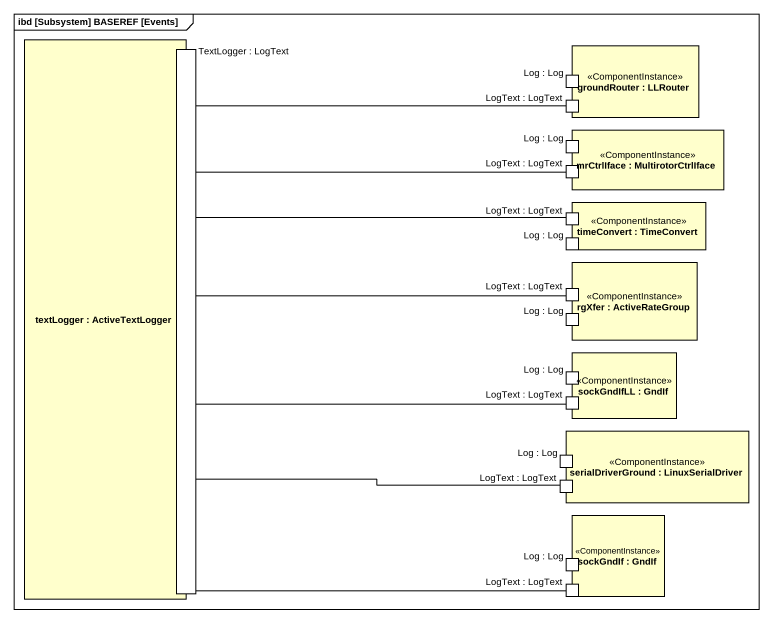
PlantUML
@startuml
mainframe ibd [Subsystem] BASEREF [Events]
rectangle "textLogger : ActiveTextLogger" as textLogger {
  port "TextLogger : LogText" as TextLogger_LogText
}
rectangle "groundRouter : LLRouter" as groundRouter <<ComponentInstance>> {
  port "Log : Log" as Log_Log
  port "LogText : LogText" as LogText_LogText
}
rectangle "mrCtrlIface : MultirotorCtrlIface" as mrCtrlIface <<ComponentInstance>> {
  port "Log : Log" as Log_Log_2
  port "LogText : LogText" as LogText_LogText_2
}
rectangle "timeConvert : TimeConvert" as timeConvert <<ComponentInstance>> {
  port "LogText : LogText" as LogText_LogText_3
  port "Log : Log" as Log_Log_3
}
rectangle "rgXfer : ActiveRateGroup" as rgXfer <<ComponentInstance>> {
  port "LogText : LogText" as LogText_LogText_4
  port "Log : Log" as Log_Log_4
}
rectangle "sockGndIfLL : GndIf" as sockGndIfLL <<ComponentInstance>> {
  port "Log : Log" as Log_Log_5
  port "LogText : LogText" as LogText_LogText_5
}
rectangle "serialDriverGround : LinuxSerialDriver" as serialDriverGround <<ComponentInstance>> {
  port "Log : Log" as Log_Log_6
  port "LogText : LogText" as LogText_LogText_6
}
rectangle "sockGndIf : GndIf" as sockGndIf <<ComponentInstance>> {
  port "Log : Log" as Log_Log_7
  port "LogText : LogText" as LogText_LogText_7
}
LogText_LogText -left- TextLogger_LogText
LogText_LogText_2 -left- TextLogger_LogText
LogText_LogText_3 -left- TextLogger_LogText
LogText_LogText_4 -left- TextLogger_LogText
LogText_LogText_5 -left- TextLogger_LogText
LogText_LogText_6 -left- TextLogger_LogText
LogText_LogText_7 -up- TextLogger_LogText
@enduml
